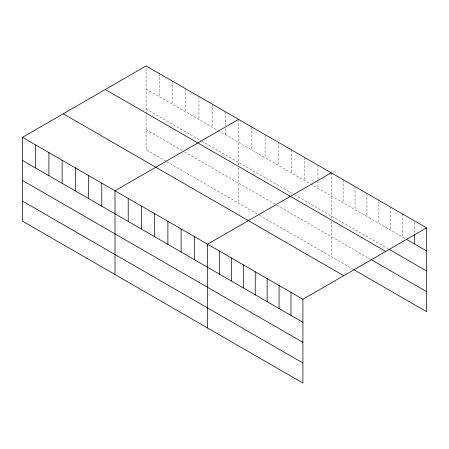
<?xml version="1.0" encoding="UTF-8"?>
<svg xmlns="http://www.w3.org/2000/svg" width="449" height="449" viewBox="0 0 449 449"><rect width="100%" height="100%" fill="white"/><g stroke="black" fill="none" stroke-linecap="round" stroke-linejoin="round"><path stroke-width="0.34" stroke-dasharray="2.25 1.68" d="M146.093 89.009L217.608 130.3M218.208 130.648L310.158 183.731M310.759 184.079L405.688 238.885M146.093 109.051L201.382 140.975M201.983 141.323L293.932 194.406M294.533 194.754L388.407 248.954M146.093 129.699L182.154 150.522M184.556 151.908L276.505 204.997M277.106 205.345L370.526 259.281M165.922 161.197L146.093 149.747L146.093 65.952M166.523 161.539L259.079 214.976M259.679 215.324L353.245 269.344M414.629 222.39L414.629 234.266M402.714 214.106L402.714 237.167M390.793 207.225L390.793 230.286M378.872 200.344L378.872 223.406M366.951 193.463L366.951 216.519M355.036 186.582L355.036 209.638M343.115 179.701L343.115 202.757M331.194 172.82L331.194 218.674M331.194 221.424L331.194 256.615M317.971 165.187L317.971 188.243M304.753 157.548L304.753 180.61M291.53 149.915L291.53 172.977M278.307 142.282L278.307 165.344M265.084 134.649L265.084 157.711M251.867 127.016L251.867 150.078M238.644 119.383L238.644 165.238M238.644 167.993L238.644 203.178M225.42 111.75L225.42 125.726M225.42 128.521L225.42 134.807M212.197 104.117L212.197 127.174M198.98 96.484L198.98 119.541M185.757 88.851L185.757 111.908M172.534 81.218L172.534 104.275M159.316 73.585L159.316 96.642"/><path stroke-width="0.67" d="M22.45 137.332L302.907 299.253L302.907 383.048L22.45 221.127L22.45 137.332L146.093 65.952L426.55 227.873L426.55 311.668L353.84 269.686M238.644 119.383L115 190.769L115 274.564M331.194 172.82L207.55 244.2L207.55 327.995M302.907 299.253L426.55 227.873M406.289 239.233L426.55 250.929M389.002 249.296L426.55 270.971M105.291 89.508L385.747 251.429M371.127 259.623L426.55 291.62M63.253 113.777L343.709 275.697M22.45 160.394L302.907 322.315M22.45 180.436L302.907 342.357M22.45 201.085L302.907 363.005M414.629 234.266L414.629 244.048M290.986 292.372L290.986 315.434M279.07 285.491L279.07 308.553M267.149 278.61L267.149 301.666M255.228 271.729L255.228 294.785M243.313 264.848L243.313 287.904M231.392 257.967L231.392 281.023M219.471 251.086L219.471 274.143M194.333 236.567L194.333 259.629M181.11 228.934L181.11 251.996M167.887 221.301L167.887 244.363M154.664 213.668L154.664 236.73M141.446 206.035L141.446 229.091M128.223 198.402L128.223 221.458M101.777 183.136L101.777 206.192M88.56 175.503L88.56 198.559M75.337 167.87L75.337 190.926M62.114 160.237L62.114 183.293M48.89 152.604L48.89 175.66M35.673 144.965L35.673 168.027"/></g></svg>
